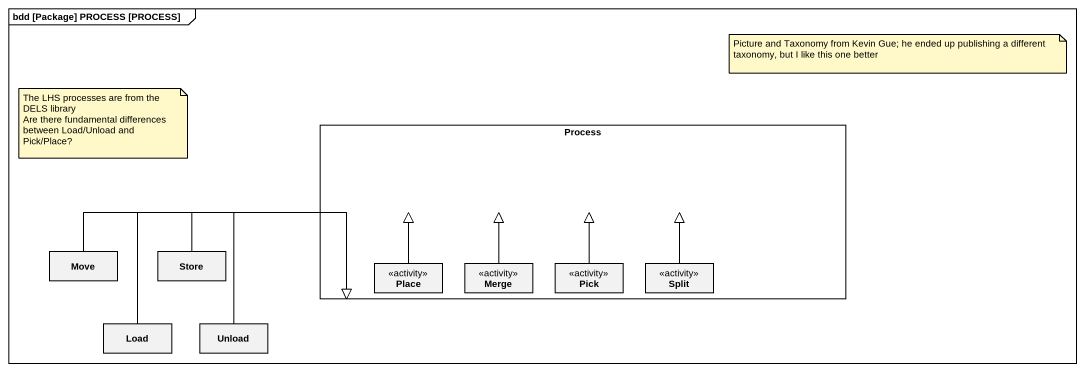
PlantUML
@startuml
mainframe bdd [Package] PROCESS [PROCESS]
hide circle
hide empty members
rectangle "Process" as Process_ {
  class Place <<activity>>
  class Merge <<activity>>
  class Pick <<activity>>
  class "Split" as Split_ <<activity>>
}
class Move
class Store
class Load
class Unload
Move -right-|> Process_
Store -right-|> Process_
Place -right-|> Process_
Merge -up-|> Process_
Pick -up-|> Process_
Split_ -up-|> Process_
Load -right-|> Process_
Unload -right-|> Process_
note as N1
  Picture and Taxonomy from Kevin Gue; he ended up publishing a different taxonomy, but I like this one better
end note
note as N2
  The LHS processes are from the DELS library
  Are there fundamental differences between Load/Unload and Pick/Place?
end note
@enduml
